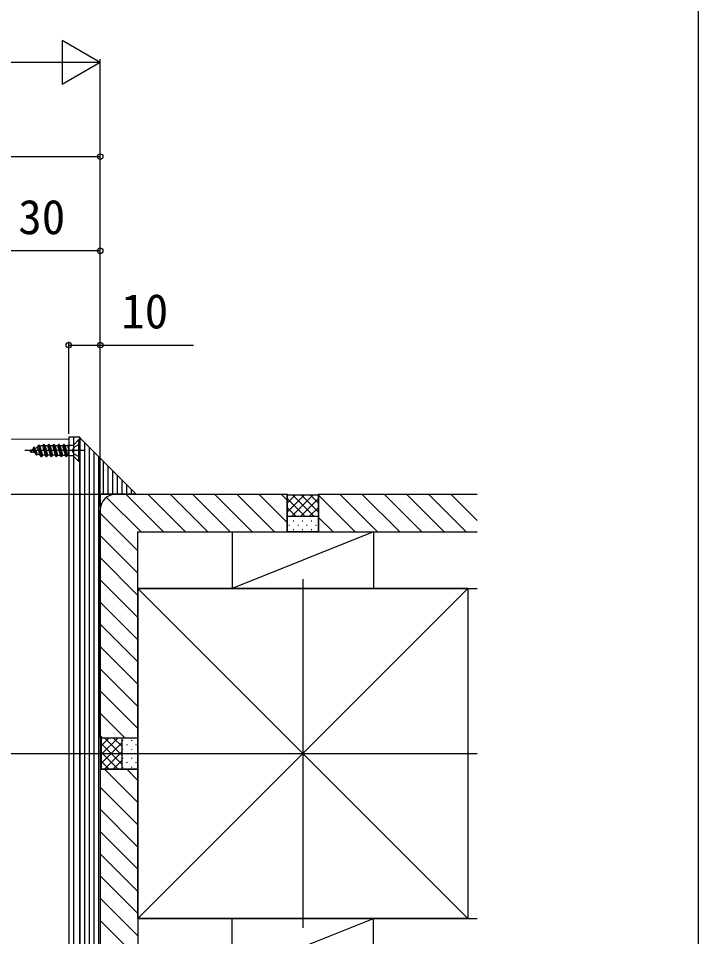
# Model space of a CAD drawing. Units: millimetres, scale not verified. Extents: x -875 to 875, y -1300 to 1294.
# Drawn here: x 658.4 to 875, y 65.5 to 357.9 of the extents above; entities that cross this region are included whole.
import ezdxf
from ezdxf.enums import TextEntityAlignment as Align

# ---------------------------------------------------------------- set-up
doc = ezdxf.new("R2010")
doc.units = ezdxf.units.MM
doc.header["$LTSCALE"] = 8
doc.layers.add('0-4_YKK_12', color=2, linetype='Continuous', lineweight=18)
for name, color, linetype in [('0-5_YKK_13', 4, 'Continuous'), ('0-7_YKK_D', 6, 'Continuous'), ('0-8_YKK_ZWAK', 7, 'Continuous'), ('0-9_YSS_K', 3, 'Continuous'), ('0-A_YSS_KE', 3, 'Continuous')]:
    doc.layers.add(name, color=color, linetype=linetype)
doc.styles.add('ＭＳ ゴシック', font='')
doc.styles.get('ＭＳ ゴシック').set_extended_font_data('MS Gothic')

msp = doc.modelspace()

# ---------------------------------------------------------------- linework, layer by layer
at = {"layer": '0-4_YKK_12'}
for q in [(-135.5, 223.849), (674.5, 23.849)]:
    msp.add_line((674.5, 223.849), q, dxfattribs=at)
at = {"layer": '0-5_YKK_13'}
for p, q in [((666.262, 221.724), (666.565, 222.249)), ((666.565, 222.249), (667.36, 218.249)), ((666.665, 222.249), (666.565, 222.249)), ((666.968, 221.724), (666.665, 222.249)), ((667.46, 218.249), (666.665, 222.249)), ((667.852, 221.724), (668.155, 222.249)), ((668.255, 222.249), (668.155, 222.249)), ((668.95, 218.249), (668.155, 222.249)), ((668.558, 221.724), (668.255, 222.249)), ((668.255, 222.249), (669.05, 218.249)), ((669.442, 221.724), (669.745, 222.249)), ((669.845, 222.249), (669.745, 222.249)), ((670.54, 218.249), (669.745, 222.249)), ((670.148, 221.724), (669.845, 222.249)), ((669.845, 222.249), (670.64, 218.249)), ((671.032, 221.724), (671.335, 222.249)), ((672.13, 218.249), (671.335, 222.249)), ((671.435, 222.249), (671.335, 222.249)), ((671.738, 221.724), (671.435, 222.249)), ((671.435, 222.249), (672.23, 218.249)), ((672.622, 221.724), (672.925, 222.249)), ((673.72, 218.249), (672.925, 222.249)), ((673.025, 222.249), (672.925, 222.249)), ((673.328, 221.724), (673.025, 222.249)), ((673.025, 222.249), (673.82, 218.249)), ((678, 224.549), (674.5, 224.549)), ((674.5, 224.549), (674.5, 23.149)), ((676, 224.549), (676, 23.149)), ((678, 222.299), (676.185, 221.394)), ((677.75, 216.749), (677.75, 223.749)), ((678, 224.549), (678, 23.149)), ((678, 224.349), (678, 23.349)), ((678, 216.749), (678, 223.749)), ((679.5, 222.849), (679.5, 24.849)), ((679.5, 220.249), (660.505, 220.249)), ((662, 220.249), (663.024, 220.673)), ((662, 220.249), (663.803, 219.502)), ((662.59, 219.649), (662.32, 220.117)), ((662.69, 219.649), (662.59, 219.649)), ((662.69, 219.649), (662.836, 219.903)), ((663.024, 220.673), (663.385, 221.299)), ((663.803, 219.502), (663.024, 220.673)), ((663.485, 221.299), (663.385, 221.299)), ((663.688, 220.948), (663.485, 221.299)), ((664.28, 218.849), (663.485, 221.299)), ((663.688, 220.948), (664.582, 221.319)), ((664.492, 219.217), (663.688, 220.948)), ((664.18, 218.849), (663.803, 219.502)), ((664.582, 221.319), (664.975, 221.999)), ((665.437, 218.825), (664.582, 221.319)), ((665.77, 218.249), (664.975, 221.999)), ((665.075, 221.999), (664.975, 221.999)), ((665.87, 218.249), (665.075, 221.999)), ((665.297, 221.615), (665.075, 221.999)), ((665.297, 221.615), (665.561, 221.724)), ((665.297, 221.615), (666.173, 218.774)), ((666.262, 221.724), (665.561, 221.724)), ((667.057, 218.774), (666.262, 221.724)), ((666.968, 221.724), (667.763, 218.774)), ((667.852, 221.724), (666.968, 221.724)), ((668.647, 218.774), (667.852, 221.724)), ((668.558, 221.724), (669.353, 218.774)), ((669.442, 221.724), (668.558, 221.724)), ((670.237, 218.774), (669.442, 221.724)), ((671.032, 221.724), (670.148, 221.724)), ((670.148, 221.724), (670.943, 218.774)), ((671.827, 218.774), (671.032, 221.724)), ((671.738, 221.724), (672.533, 218.774)), ((672.622, 221.724), (671.738, 221.724)), ((673.417, 218.774), (672.622, 221.724)), ((673.328, 221.724), (674.123, 218.774)), ((674.212, 221.724), (673.328, 221.724)), ((674.212, 221.724), (674.413, 222.072)), ((674.413, 220.98), (674.212, 221.724)), ((674.413, 222.072), (674.413, 218.614)), ((675.554, 221.884), (674.413, 221.884)), ((676.185, 221.394), (675.576, 220.249)), ((676, 221.999), (676, 218.499)), ((681, 221.349), (681, 26.349)), ((682.5, 219.849), (682.5, 27.849)), ((664.28, 218.849), (664.492, 219.217)), ((664.492, 219.217), (665.437, 218.825)), ((665.77, 218.249), (665.437, 218.825)), ((665.87, 218.249), (665.77, 218.249)), ((665.87, 218.249), (666.173, 218.774)), ((667.057, 218.774), (666.173, 218.774)), ((667.36, 218.249), (667.057, 218.774)), ((667.46, 218.249), (667.36, 218.249)), ((667.46, 218.249), (667.763, 218.774)), ((668.647, 218.774), (667.763, 218.774)), ((668.95, 218.249), (668.647, 218.774)), ((669.05, 218.249), (668.95, 218.249)), ((669.05, 218.249), (669.353, 218.774)), ((670.237, 218.774), (669.353, 218.774)), ((670.54, 218.249), (670.237, 218.774)), ((670.64, 218.249), (670.54, 218.249)), ((670.64, 218.249), (670.943, 218.774)), ((670.943, 218.774), (671.827, 218.774)), ((672.13, 218.249), (671.827, 218.774)), ((672.23, 218.249), (672.13, 218.249)), ((672.23, 218.249), (672.533, 218.774)), ((672.533, 218.774), (673.417, 218.774)), ((673.72, 218.249), (673.417, 218.774)), ((673.82, 218.249), (673.72, 218.249)), ((673.82, 218.249), (674.123, 218.774)), ((674.123, 218.774), (674.413, 218.774)), ((675.554, 218.614), (674.413, 218.614)), ((677.75, 216.749), (676.119, 218.38)), ((678, 216.749), (677.75, 216.749)), ((684, 218.349), (684, 29.349)), ((685.5, 206.349), (685.5, 216.849)), ((687, 206.349), (687, 215.349)), ((688.5, 206.349), (688.5, 213.849)), ((690, 206.349), (690, 212.349)), ((691.5, 206.349), (691.5, 210.849)), ((693, 206.349), (693, 209.349)), ((694.5, 206.349), (694.5, 207.849)), ((684.5, 206.349), (684.5, 41.349)), ((696, 206.349), (684.5, 206.349))]:
    msp.add_line(p, q, dxfattribs=at)
for points in [[(678, 223.749), (677.75, 223.749), (676.119, 222.118)], [(678, 23.349), (678, 224.349), (696, 206.349)], [(664.28, 218.849), (664.18, 218.849), (663.385, 221.299)], [(678, 218.199), (676.185, 219.104), (675.576, 220.249)]]:
    msp.add_lwpolyline(points, dxfattribs=at)
for centre, start, end in [((675.554, 222.684), 270, 315), ((675.554, 217.814), 45, 90)]:
    msp.add_arc(centre, 0.8, start, end, dxfattribs=at)
at = {"layer": '0-7_YKK_D'}
for p, q in [((684.5, 343.849), (672.376, 350.849)), ((672.376, 350.849), (672.376, 336.849)), ((670.5, 343.849), (-131.5, 343.849)), ((684.5, 343.849), (660.251, 343.849)), ((684.5, 343.849), (672.376, 336.849)), ((684.5, 202.349), (684.5, 344.849)), ((569.5, 313.849), (684.5, 313.849)), ((684.5, 202.349), (684.5, 314.849)), ((684.5, 283.849), (654.5, 283.849)), ((684.5, 202.349), (684.5, 284.849)), ((674.5, 225.549), (674.5, 254.849)), ((684.5, 202.349), (684.5, 254.849))]:
    msp.add_line(p, q, dxfattribs=at)
msp.add_lwpolyline([(674.5, 253.849), (684.5, 253.849), (714.25, 253.849)], dxfattribs=at)
for centre in [(684.5, 313.849), (684.5, 283.849), (674.5, 253.849), (684.5, 253.849)]:
    msp.add_circle(centre, 0.875, dxfattribs=at)
at = {"layer": '0-8_YKK_ZWAK'}
msp.add_lwpolyline([(-875, -1300), (875, -1300), (875, 1250)], dxfattribs=at)
at = {"layer": '0-9_YSS_K'}
for p, q in [((-145.5, 206.349), (689.5, 206.349)), ((697.546, 194.349), (686.527, 205.369)), ((689.5, 206.349), (744, 206.349)), ((704.618, 194.349), (692.618, 206.349)), ((711.689, 194.349), (699.689, 206.349)), ((718.76, 194.349), (706.76, 206.349)), ((725.831, 194.349), (713.831, 206.349)), ((732.902, 194.349), (720.902, 206.349)), ((739.973, 194.349), (727.973, 206.349)), ((744, 197.393), (735.044, 206.349)), ((744, 204.464), (742.115, 206.349)), ((744, 206.349), (744.3, 206.049)), ((744, 206.349), (744, 194.349)), ((749.386, 206.049), (744, 200.663)), ((746.558, 206.049), (744, 203.491)), ((749.657, 199.349), (744, 205.006)), ((753.7, 206.049), (744.3, 206.049)), ((752.215, 206.049), (745.515, 199.349)), ((752.485, 199.349), (745.785, 206.049)), ((754, 205.006), (748.343, 199.349)), ((754, 200.663), (748.614, 206.049)), ((754, 203.491), (751.442, 206.049)), ((754, 206.349), (753.7, 206.049)), ((754, 194.349), (754, 206.349)), ((754, 206.349), (804.5, 206.349)), ((765.694, 194.349), (754, 206.043)), ((772.765, 194.349), (760.765, 206.349)), ((779.836, 194.349), (767.836, 206.349)), ((786.907, 194.349), (774.907, 206.349)), ((793.978, 194.349), (781.978, 206.349)), ((801.049, 194.349), (789.049, 206.349)), ((804.5, 197.969), (796.12, 206.349)), ((746.828, 199.349), (744, 202.178)), ((754, 202.178), (751.172, 199.349)), ((684.5, 128.849), (684.5, 201.349)), ((696.5, 188.324), (684.5, 200.324)), ((744, 199.349), (754, 199.349)), ((744.757, 199.249), (744.557, 199.249)), ((747.586, 199.249), (747.386, 199.249)), ((750.414, 199.249), (750.214, 199.249)), ((753.243, 199.249), (753.043, 199.249)), ((758.623, 194.349), (754, 198.972)), ((744.757, 196.42), (744.557, 196.42)), ((746.172, 197.834), (745.972, 197.834)), ((747.586, 196.42), (747.386, 196.42)), ((749, 197.834), (748.8, 197.834)), ((750.414, 196.42), (750.214, 196.42)), ((751.828, 197.834), (751.628, 197.834)), ((753.243, 196.42), (753.043, 196.42)), ((696.5, 181.253), (684.5, 193.253)), ((696.5, 194.349), (744, 194.349)), ((696.5, 128.849), (696.5, 194.349)), ((726.5, 194.349), (726.5, 176.349)), ((771.5, 194.349), (726.5, 176.349)), ((746.172, 195.006), (745.972, 195.006)), ((749, 195.006), (748.8, 195.006)), ((751.828, 195.006), (751.628, 195.006)), ((754, 194.349), (804.5, 194.349)), ((696.5, 174.182), (684.5, 186.182)), ((696.5, 167.111), (684.5, 179.111)), ((749, 179.349), (749, 68.349)), ((696.5, 176.349), (696.5, 71.349)), ((801.5, 176.349), (696.5, 176.349)), ((696.5, 176.349), (801.5, 71.349)), ((696.5, 71.349), (801.5, 176.349)), ((726.5, 176.349), (771.5, 176.349)), ((696.5, 160.04), (684.5, 172.04)), ((696.5, 152.969), (684.5, 164.969)), ((696.5, 145.898), (684.5, 157.898)), ((696.5, 138.827), (684.5, 150.827)), ((696.5, 131.756), (684.5, 143.756)), ((692.336, 128.849), (684.5, 136.685)), ((685.265, 128.849), (684.5, 129.614)), ((684.5, 128.849), (684.8, 128.549)), ((684.5, 128.849), (696.5, 128.849)), ((690.186, 128.849), (684.8, 123.463)), ((687.358, 128.849), (684.8, 126.291)), ((685.843, 128.849), (691.5, 123.192)), ((688.672, 128.849), (691.5, 126.021)), ((691.5, 118.849), (691.5, 128.849)), ((684.8, 128.549), (684.8, 119.149)), ((691.5, 127.334), (684.8, 120.634)), ((684.8, 127.064), (691.5, 120.364)), ((691.601, 128.092), (691.601, 127.892)), ((693.015, 126.678), (693.015, 126.478)), ((694.429, 128.092), (694.429, 127.892)), ((695.843, 126.678), (695.843, 126.478)), ((-315.5, 123.849), (804.5, 123.849)), ((684.8, 124.235), (690.186, 118.849)), ((691.5, 124.506), (685.843, 118.849)), ((691.601, 125.263), (691.601, 125.063)), ((693.015, 123.849), (693.015, 123.649)), ((694.429, 125.263), (694.429, 125.063)), ((695.843, 123.849), (695.843, 123.649)), ((684.8, 121.407), (687.358, 118.849)), ((691.5, 121.678), (688.672, 118.849)), ((691.601, 122.435), (691.601, 122.235)), ((693.015, 121.021), (693.015, 120.821)), ((694.429, 122.435), (694.429, 122.235)), ((695.843, 121.021), (695.843, 120.821)), ((684.5, 118.849), (684.8, 119.149)), ((684.5, 118.849), (696.5, 118.849)), ((684.5, 118.849), (684.5, 46.349)), ((696.5, 108.207), (685.858, 118.849)), ((691.601, 119.606), (691.601, 119.406)), ((696.5, 115.278), (692.929, 118.849)), ((694.429, 119.606), (694.429, 119.406)), ((696.5, 118.849), (696.5, 53.349)), ((696.5, 101.136), (684.5, 113.136)), ((696.5, 94.065), (684.5, 106.065)), ((696.5, 86.994), (684.5, 98.994)), ((696.5, 79.923), (684.5, 91.923)), ((696.5, 72.852), (684.5, 84.852)), ((696.5, 65.781), (684.5, 77.781)), ((696.5, 58.71), (684.5, 70.71)), ((771.5, 71.349), (726.5, 71.349)), ((726.5, 53.349), (771.5, 71.349)), ((771.5, 53.349), (771.5, 71.349))]:
    msp.add_line(p, q, dxfattribs=at)
for points in [[(754, 206.349), (754, 194.349), (744, 194.349), (744, 206.349)], [(726.5, 194.349), (771.5, 194.349), (771.5, 176.349)], [(801.5, 176.349), (801.5, 71.349), (696.5, 71.349)], [(684.5, 128.849), (696.5, 128.849), (696.5, 118.849), (684.5, 118.849)], [(771.5, 53.349), (726.5, 53.349), (726.5, 71.349)]]:
    msp.add_lwpolyline(points, dxfattribs=at)
msp.add_arc((689.5, 201.349), 5, 90, 180, dxfattribs=at)
at = {"layer": '0-A_YSS_KE'}
msp.add_line((696.5, 71.349), (804.5, 71.349), dxfattribs=at)
msp.add_lwpolyline([(696.5, 71.349), (696.5, 176.349), (804.5, 176.349)], dxfattribs=at)

# ---------------------------------------------------------------- texts
at = {"layer": '0-7_YKK_D', "style": 'ＭＳ ゴシック'}
for s, p in [('30', (658.42, 285.849)), ('10', (691.199, 255.849))]:
    msp.add_text(s, height=11, dxfattribs=at).set_placement(p, align=Align.BOTTOM_LEFT)

doc.saveas('drawing.dxf')
